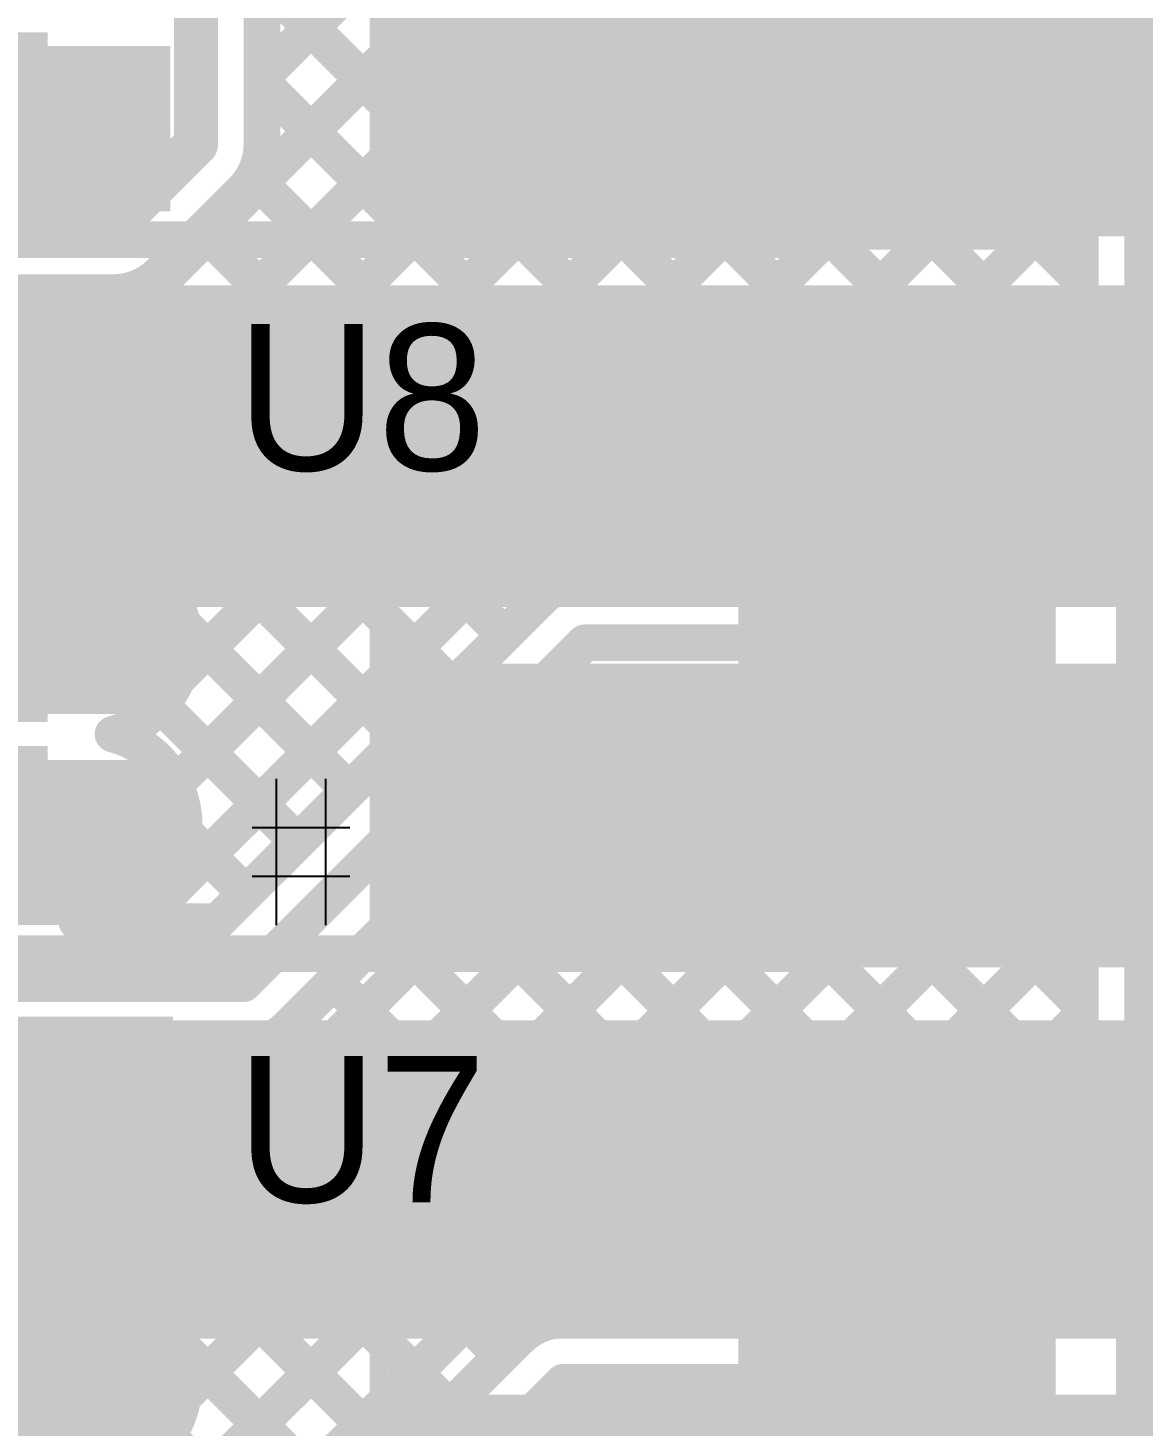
# Model space of a CAD drawing. Header units: millimetres. Extents: x 0.78 to 3.29, y 2.96 to 5.31.
# Drawn here: x 2.2561 to 2.5609, y 3.9311 to 4.3134 of the extents above; entities that cross this region are included whole.
import ezdxf

# ---------------------------------------------------------------- set-up
doc = ezdxf.new("R2010")
doc.units = ezdxf.units.MM
doc.header["$MEASUREMENT"] = 0
for name, color, linetype in [('BottomLayer', 5, 'Continuous'), ('BottomOverlay', 54, 'Continuous'), ('BottomPaste', 16, 'Continuous'), ('BottomSolder', 6, 'Continuous'), ('MultiLayer', 9, 'Continuous'), ('TopLayer', 1, 'Continuous'), ('TopOverlay', 2, 'Continuous'), ('TopPaste', 8, 'Continuous'), ('TopSolder', 216, 'Continuous'), ('ViaHoleLayer', 16, 'Continuous')]:
    doc.layers.add(name, color=color, linetype=linetype)

# ---------------------------------------------------------------- blocks, each defined once
blk = doc.blocks.new('R__1218_B_3')
at = {"layer": 'BottomLayer'}
for points in [[(-0.07913, -0.09488), (-0.03622, -0.09488), (-0.07913, 0.09488), (-0.03622, 0.09488)], [(0.03622, -0.09488), (0.07913, -0.09488), (0.03622, 0.09488), (0.07913, 0.09488)]]:
    blk.add_solid(points, dxfattribs=at)
at = {"layer": 'BottomOverlay', "const_width": 0.005}
for points in [[(0.087, 0.102), (-0.087, 0.102)], [(-0.087, -0.102), (-0.087, 0.102)], [(0.087, -0.102), (0.087, 0.102)], [(0.087, -0.102), (-0.087, -0.102)]]:
    blk.add_lwpolyline(points, dxfattribs=at)
at = {"layer": 'BottomOverlay', "const_width": 0.0025}
for points in [[(-0.08825, 0.102, 1), (-0.08575, 0.102, 1)], [(-0.08825, 0.102, 1), (-0.08575, 0.102, 1)], [(0.08575, 0.102, 1), (0.08825, 0.102, 1)], [(0.08575, 0.102, 1), (0.08825, 0.102, 1)], [(-0.08825, -0.102, 1), (-0.08575, -0.102, 1)], [(-0.08825, -0.102, 1), (-0.08575, -0.102, 1)], [(0.08575, -0.102, 1), (0.08825, -0.102, 1)], [(0.08575, -0.102, 1), (0.08825, -0.102, 1)]]:
    blk.add_lwpolyline(points, format="xyb", close=True, dxfattribs=at)
at = {"layer": 'BottomPaste'}
for points in [[(-0.07913, -0.09488), (-0.03622, -0.09488), (-0.07913, 0.09488), (-0.03622, 0.09488)], [(0.03622, -0.09488), (0.07913, -0.09488), (0.03622, 0.09488), (0.07913, 0.09488)]]:
    blk.add_solid(points, dxfattribs=at)
at = {"layer": 'BottomSolder'}
for points in [[(-0.08313, -0.09888), (-0.03222, -0.09888), (-0.08313, 0.09888), (-0.03222, 0.09888)], [(0.03222, -0.09888), (0.08313, -0.09888), (0.03222, 0.09888), (0.08313, 0.09888)]]:
    blk.add_solid(points, dxfattribs=at)
blk = doc.blocks.new('R__1218_B_4')
at = {"layer": 'BottomLayer'}
for points in [[(-0.07913, -0.09488), (-0.03622, -0.09488), (-0.07913, 0.09488), (-0.03622, 0.09488)], [(0.03622, -0.09488), (0.07913, -0.09488), (0.03622, 0.09488), (0.07913, 0.09488)]]:
    blk.add_solid(points, dxfattribs=at)
at = {"layer": 'BottomOverlay', "const_width": 0.005}
for points in [[(0.087, 0.102), (-0.087, 0.102)], [(-0.087, -0.102), (-0.087, 0.102)], [(0.087, -0.102), (0.087, 0.102)], [(0.087, -0.102), (-0.087, -0.102)]]:
    blk.add_lwpolyline(points, dxfattribs=at)
at = {"layer": 'BottomOverlay', "const_width": 0.0025}
for points in [[(-0.08825, 0.102, 1), (-0.08575, 0.102, 1)], [(-0.08825, 0.102, 1), (-0.08575, 0.102, 1)], [(0.08575, 0.102, 1), (0.08825, 0.102, 1)], [(0.08575, 0.102, 1), (0.08825, 0.102, 1)], [(-0.08825, -0.102, 1), (-0.08575, -0.102, 1)], [(-0.08825, -0.102, 1), (-0.08575, -0.102, 1)], [(0.08575, -0.102, 1), (0.08825, -0.102, 1)], [(0.08575, -0.102, 1), (0.08825, -0.102, 1)]]:
    blk.add_lwpolyline(points, format="xyb", close=True, dxfattribs=at)
at = {"layer": 'BottomPaste'}
for points in [[(-0.07913, -0.09488), (-0.03622, -0.09488), (-0.07913, 0.09488), (-0.03622, 0.09488)], [(0.03622, -0.09488), (0.07913, -0.09488), (0.03622, 0.09488), (0.07913, 0.09488)]]:
    blk.add_solid(points, dxfattribs=at)
at = {"layer": 'BottomSolder'}
for points in [[(-0.08313, -0.09888), (-0.03222, -0.09888), (-0.08313, 0.09888), (-0.03222, 0.09888)], [(0.03222, -0.09888), (0.08313, -0.09888), (0.03222, 0.09888), (0.08313, 0.09888)]]:
    blk.add_solid(points, dxfattribs=at)
blk = doc.blocks.new('R__1218_B_5')
at = {"layer": 'BottomLayer'}
for points in [[(-0.07913, -0.09488), (-0.03622, -0.09488), (-0.07913, 0.09488), (-0.03622, 0.09488)], [(0.03622, -0.09488), (0.07913, -0.09488), (0.03622, 0.09488), (0.07913, 0.09488)]]:
    blk.add_solid(points, dxfattribs=at)
at = {"layer": 'BottomOverlay', "const_width": 0.005}
for points in [[(0.087, 0.102), (-0.087, 0.102)], [(-0.087, -0.102), (-0.087, 0.102)], [(0.087, -0.102), (0.087, 0.102)], [(0.087, -0.102), (-0.087, -0.102)]]:
    blk.add_lwpolyline(points, dxfattribs=at)
at = {"layer": 'BottomOverlay', "const_width": 0.0025}
for points in [[(-0.08825, 0.102, 1), (-0.08575, 0.102, 1)], [(-0.08825, 0.102, 1), (-0.08575, 0.102, 1)], [(0.08575, 0.102, 1), (0.08825, 0.102, 1)], [(0.08575, 0.102, 1), (0.08825, 0.102, 1)], [(-0.08825, -0.102, 1), (-0.08575, -0.102, 1)], [(-0.08825, -0.102, 1), (-0.08575, -0.102, 1)], [(0.08575, -0.102, 1), (0.08825, -0.102, 1)], [(0.08575, -0.102, 1), (0.08825, -0.102, 1)]]:
    blk.add_lwpolyline(points, format="xyb", close=True, dxfattribs=at)
at = {"layer": 'BottomPaste'}
for points in [[(-0.07913, -0.09488), (-0.03622, -0.09488), (-0.07913, 0.09488), (-0.03622, 0.09488)], [(0.03622, -0.09488), (0.07913, -0.09488), (0.03622, 0.09488), (0.07913, 0.09488)]]:
    blk.add_solid(points, dxfattribs=at)
at = {"layer": 'BottomSolder'}
for points in [[(-0.08313, -0.09888), (-0.03222, -0.09888), (-0.08313, 0.09888), (-0.03222, 0.09888)], [(0.03222, -0.09888), (0.08313, -0.09888), (0.03222, 0.09888), (0.08313, 0.09888)]]:
    blk.add_solid(points, dxfattribs=at)
blk = doc.blocks.new('PS2801C_1_F3_A_47')
at = {"layer": 'TopLayer'}
for points in [[(-0.03937, -0.01772), (0.03937, -0.01772), (-0.03937, 0.01772), (0.03937, 0.01772)], [(0.23622, -0.01772), (0.31496, -0.01772), (0.23622, 0.01772), (0.31496, 0.01772)], [(-0.03937, -0.06772), (0.03937, -0.06772), (-0.03937, -0.03228), (0.03937, -0.03228)], [(0.23622, -0.06772), (0.31496, -0.06772), (0.23622, -0.03228), (0.31496, -0.03228)]]:
    blk.add_solid(points, dxfattribs=at)
at = {"layer": 'TopOverlay', "const_width": 0.01}
for points in [[(0.017, 0.035), (0.259, 0.035)], [(0.017, -0.085), (0.259, -0.085)]]:
    blk.add_lwpolyline(points, dxfattribs=at)
at = {"layer": 'TopOverlay'}
for points, const_width in [([(0.0145, 0.035, 1), (0.0195, 0.035, 1)], 0.005), ([(0.2565, 0.035, 1), (0.2615, 0.035, 1)], 0.005), ([(-0.05494, 0.00156, 1), (-0.06909, 0.00156, 1)], 0.01575), ([(-0.07302, 0.00156, 1), (-0.06515, 0.00156, 1)], 0.00787), ([(-0.05888, 0.00156, 1), (-0.05101, 0.00156, 1)], 0.00787), ([(0.0145, -0.085, 1), (0.0195, -0.085, 1)], 0.005), ([(0.2565, -0.085, 1), (0.2615, -0.085, 1)], 0.005)]:
    blk.add_lwpolyline(points, format="xyb", close=True, dxfattribs=dict(at, const_width=const_width))
at = {"layer": 'TopPaste'}
for points in [[(-0.03937, -0.01772), (0.03937, -0.01772), (-0.03937, 0.01772), (0.03937, 0.01772)], [(0.23622, -0.01772), (0.31496, -0.01772), (0.23622, 0.01772), (0.31496, 0.01772)], [(-0.03937, -0.06772), (0.03937, -0.06772), (-0.03937, -0.03228), (0.03937, -0.03228)], [(0.23622, -0.06772), (0.31496, -0.06772), (0.23622, -0.03228), (0.31496, -0.03228)]]:
    blk.add_solid(points, dxfattribs=at)
at = {"layer": 'TopSolder'}
for points in [[(-0.04337, -0.02172), (0.04337, -0.02172), (-0.04337, 0.02172), (0.04337, 0.02172)], [(0.23222, -0.02172), (0.31896, -0.02172), (0.23222, 0.02172), (0.31896, 0.02172)], [(-0.04337, -0.07172), (0.04337, -0.07172), (-0.04337, -0.02828), (0.04337, -0.02828)], [(0.23222, -0.07172), (0.31896, -0.07172), (0.23222, -0.02828), (0.31896, -0.02828)]]:
    blk.add_solid(points, dxfattribs=at)
blk = doc.blocks.new('PS2801C_1_F3_A_48')
at = {"layer": 'TopLayer'}
for points in [[(-0.03937, -0.01772), (0.03937, -0.01772), (-0.03937, 0.01772), (0.03937, 0.01772)], [(0.23622, -0.01772), (0.31496, -0.01772), (0.23622, 0.01772), (0.31496, 0.01772)], [(-0.03937, -0.06772), (0.03937, -0.06772), (-0.03937, -0.03228), (0.03937, -0.03228)], [(0.23622, -0.06772), (0.31496, -0.06772), (0.23622, -0.03228), (0.31496, -0.03228)]]:
    blk.add_solid(points, dxfattribs=at)
at = {"layer": 'TopOverlay', "const_width": 0.01}
for points in [[(0.017, 0.035), (0.259, 0.035)], [(0.017, -0.085), (0.259, -0.085)]]:
    blk.add_lwpolyline(points, dxfattribs=at)
at = {"layer": 'TopOverlay'}
for points, const_width in [([(0.0145, 0.035, 1), (0.0195, 0.035, 1)], 0.005), ([(0.2565, 0.035, 1), (0.2615, 0.035, 1)], 0.005), ([(-0.05494, -0.00025, 1), (-0.06909, -0.00025, 1)], 0.01575), ([(-0.07302, -0.00025, 1), (-0.06515, -0.00025, 1)], 0.00787), ([(-0.05888, -0.00025, 1), (-0.05101, -0.00025, 1)], 0.00787), ([(0.0145, -0.085, 1), (0.0195, -0.085, 1)], 0.005), ([(0.2565, -0.085, 1), (0.2615, -0.085, 1)], 0.005)]:
    blk.add_lwpolyline(points, format="xyb", close=True, dxfattribs=dict(at, const_width=const_width))
at = {"layer": 'TopPaste'}
for points in [[(-0.03937, -0.01772), (0.03937, -0.01772), (-0.03937, 0.01772), (0.03937, 0.01772)], [(0.23622, -0.01772), (0.31496, -0.01772), (0.23622, 0.01772), (0.31496, 0.01772)], [(-0.03937, -0.06772), (0.03937, -0.06772), (-0.03937, -0.03228), (0.03937, -0.03228)], [(0.23622, -0.06772), (0.31496, -0.06772), (0.23622, -0.03228), (0.31496, -0.03228)]]:
    blk.add_solid(points, dxfattribs=at)
at = {"layer": 'TopSolder'}
for points in [[(-0.04337, -0.02172), (0.04337, -0.02172), (-0.04337, 0.02172), (0.04337, 0.02172)], [(0.23222, -0.02172), (0.31896, -0.02172), (0.23222, 0.02172), (0.31896, 0.02172)], [(-0.04337, -0.07172), (0.04337, -0.07172), (-0.04337, -0.02828), (0.04337, -0.02828)], [(0.23222, -0.07172), (0.31896, -0.07172), (0.23222, -0.02828), (0.31896, -0.02828)]]:
    blk.add_solid(points, dxfattribs=at)
blk = doc.blocks.new('PS2801C_1_F3_A_49')
at = {"layer": 'TopLayer'}
for points in [[(-0.03937, -0.01772), (0.03937, -0.01772), (-0.03937, 0.01772), (0.03937, 0.01772)], [(0.23622, -0.01772), (0.31496, -0.01772), (0.23622, 0.01772), (0.31496, 0.01772)], [(-0.03937, -0.06772), (0.03937, -0.06772), (-0.03937, -0.03228), (0.03937, -0.03228)], [(0.23622, -0.06772), (0.31496, -0.06772), (0.23622, -0.03228), (0.31496, -0.03228)]]:
    blk.add_solid(points, dxfattribs=at)
at = {"layer": 'TopOverlay', "const_width": 0.01}
for points in [[(0.017, 0.035), (0.259, 0.035)], [(0.017, -0.085), (0.259, -0.085)]]:
    blk.add_lwpolyline(points, dxfattribs=at)
at = {"layer": 'TopOverlay'}
for points, const_width in [([(0.0145, 0.035, 1), (0.0195, 0.035, 1)], 0.005), ([(0.2565, 0.035, 1), (0.2615, 0.035, 1)], 0.005), ([(-0.05494, 0.00094, 1), (-0.06909, 0.00094, 1)], 0.01575), ([(-0.07302, 0.00094, 1), (-0.06515, 0.00094, 1)], 0.00787), ([(-0.05888, 0.00094, 1), (-0.05101, 0.00094, 1)], 0.00787), ([(0.0145, -0.085, 1), (0.0195, -0.085, 1)], 0.005), ([(0.2565, -0.085, 1), (0.2615, -0.085, 1)], 0.005)]:
    blk.add_lwpolyline(points, format="xyb", close=True, dxfattribs=dict(at, const_width=const_width))
at = {"layer": 'TopPaste'}
for points in [[(-0.03937, -0.01772), (0.03937, -0.01772), (-0.03937, 0.01772), (0.03937, 0.01772)], [(0.23622, -0.01772), (0.31496, -0.01772), (0.23622, 0.01772), (0.31496, 0.01772)], [(-0.03937, -0.06772), (0.03937, -0.06772), (-0.03937, -0.03228), (0.03937, -0.03228)], [(0.23622, -0.06772), (0.31496, -0.06772), (0.23622, -0.03228), (0.31496, -0.03228)]]:
    blk.add_solid(points, dxfattribs=at)
at = {"layer": 'TopSolder'}
for points in [[(-0.04337, -0.02172), (0.04337, -0.02172), (-0.04337, 0.02172), (0.04337, 0.02172)], [(0.23222, -0.02172), (0.31896, -0.02172), (0.23222, 0.02172), (0.31896, 0.02172)], [(-0.04337, -0.07172), (0.04337, -0.07172), (-0.04337, -0.02828), (0.04337, -0.02828)], [(0.23222, -0.07172), (0.31896, -0.07172), (0.23222, -0.02828), (0.31896, -0.02828)]]:
    blk.add_solid(points, dxfattribs=at)
blk = doc.blocks.new('MM3Z3V3B_B_56')
at = {"layer": 'BottomLayer'}
for points in [[(-0.06201, -0.01772), (-0.02657, -0.01772), (-0.06201, 0.01772), (-0.02657, 0.01772)], [(0.02657, -0.01772), (0.06201, -0.01772), (0.02657, 0.01772), (0.06201, 0.01772)]]:
    blk.add_solid(points, dxfattribs=at)
at = {"layer": 'BottomOverlay', "const_width": 0.01}
for points in [[(-0.07129, -0.031), (-0.07129, 0.03)], [(-0.07129, 0.03), (0.06471, 0.03)], [(-0.07129, -0.031), (0.06471, -0.031)]]:
    blk.add_lwpolyline(points, dxfattribs=at)
at = {"layer": 'BottomOverlay', "const_width": 0.005}
for points in [[(-0.07379, 0.03, 1), (-0.06879, 0.03, 1)], [(-0.07379, 0.03, 1), (-0.06879, 0.03, 1)], [(0.06221, 0.03, 1), (0.06721, 0.03, 1)], [(-0.07379, -0.031, 1), (-0.06879, -0.031, 1)], [(-0.07379, -0.031, 1), (-0.06879, -0.031, 1)], [(0.06221, -0.031, 1), (0.06721, -0.031, 1)]]:
    blk.add_lwpolyline(points, format="xyb", close=True, dxfattribs=at)
at = {"layer": 'BottomOverlay'}
for points in [[(0.05471, 0.022), (0.08471, 0.022), (0.05471, 0.035), (0.08471, 0.035)], [(0.06671, -0.027), (0.08471, -0.027), (0.06671, 0.032), (0.08471, 0.032)], [(0.05471, -0.036), (0.08471, -0.036), (0.05471, -0.022), (0.08471, -0.022)]]:
    blk.add_solid(points, dxfattribs=at)
at = {"layer": 'BottomPaste'}
for points in [[(-0.06201, -0.01772), (-0.02657, -0.01772), (-0.06201, 0.01772), (-0.02657, 0.01772)], [(0.02657, -0.01772), (0.06201, -0.01772), (0.02657, 0.01772), (0.06201, 0.01772)]]:
    blk.add_solid(points, dxfattribs=at)
at = {"layer": 'BottomSolder'}
for points in [[(-0.06601, -0.02172), (-0.02257, -0.02172), (-0.06601, 0.02172), (-0.02257, 0.02172)], [(0.02257, -0.02172), (0.06601, -0.02172), (0.02257, 0.02172), (0.06601, 0.02172)]]:
    blk.add_solid(points, dxfattribs=at)
blk = doc.blocks.new('MM3Z3V3B_B_57')
at = {"layer": 'BottomLayer'}
for points in [[(-0.06201, -0.01772), (-0.02657, -0.01772), (-0.06201, 0.01772), (-0.02657, 0.01772)], [(0.02657, -0.01772), (0.06201, -0.01772), (0.02657, 0.01772), (0.06201, 0.01772)]]:
    blk.add_solid(points, dxfattribs=at)
at = {"layer": 'BottomOverlay', "const_width": 0.01}
for points in [[(-0.07129, -0.031), (-0.07129, 0.03)], [(-0.07129, 0.03), (0.06471, 0.03)], [(-0.07129, -0.031), (0.06471, -0.031)]]:
    blk.add_lwpolyline(points, dxfattribs=at)
at = {"layer": 'BottomOverlay', "const_width": 0.005}
for points in [[(-0.07379, 0.03, 1), (-0.06879, 0.03, 1)], [(-0.07379, 0.03, 1), (-0.06879, 0.03, 1)], [(0.06221, 0.03, 1), (0.06721, 0.03, 1)], [(-0.07379, -0.031, 1), (-0.06879, -0.031, 1)], [(-0.07379, -0.031, 1), (-0.06879, -0.031, 1)], [(0.06221, -0.031, 1), (0.06721, -0.031, 1)]]:
    blk.add_lwpolyline(points, format="xyb", close=True, dxfattribs=at)
at = {"layer": 'BottomOverlay'}
for points in [[(0.05471, 0.022), (0.08471, 0.022), (0.05471, 0.035), (0.08471, 0.035)], [(0.06671, -0.027), (0.08471, -0.027), (0.06671, 0.032), (0.08471, 0.032)], [(0.05471, -0.036), (0.08471, -0.036), (0.05471, -0.022), (0.08471, -0.022)]]:
    blk.add_solid(points, dxfattribs=at)
at = {"layer": 'BottomPaste'}
for points in [[(-0.06201, -0.01772), (-0.02657, -0.01772), (-0.06201, 0.01772), (-0.02657, 0.01772)], [(0.02657, -0.01772), (0.06201, -0.01772), (0.02657, 0.01772), (0.06201, 0.01772)]]:
    blk.add_solid(points, dxfattribs=at)
at = {"layer": 'BottomSolder'}
for points in [[(-0.06601, -0.02172), (-0.02257, -0.02172), (-0.06601, 0.02172), (-0.02257, 0.02172)], [(0.02257, -0.02172), (0.06601, -0.02172), (0.02257, 0.02172), (0.06601, 0.02172)]]:
    blk.add_solid(points, dxfattribs=at)

msp = doc.modelspace()

# ---------------------------------------------------------------- linework, layer by layer
at = {"layer": 'BottomLayer', "const_width": 0.025}
for points in [[(2.454, 4.2937), (2.6383, 4.2937)], [(2.454, 4.09382), (2.76918, 4.09382)]]:
    msp.add_lwpolyline(points, dxfattribs=at)
at = {"layer": 'BottomLayer'}
for points, const_width in [([(2.44775, 4.2937, 1), (2.46025, 4.2937, 1)], 0.0125), ([(2.26611, 4.29044, 1), (2.27989, 4.29044, 1)], 0.01378), ([(2.26611, 4.14525, 1), (2.27989, 4.14525, 1)], 0.01378), ([(2.26611, 4.09525, 1), (2.27989, 4.09525, 1)], 0.01378), ([(2.44775, 4.09382, 1), (2.46025, 4.09382, 1)], 0.0125), ([(2.26611, 3.94306, 1), (2.27989, 3.94306, 1)], 0.01378)]:
    msp.add_lwpolyline(points, format="xyb", close=True, dxfattribs=dict(at, const_width=const_width))
for points in [[(2.352, 4.25638), (2.556, 4.25638), (2.352, 4.329), (2.556, 4.329)], [(2.14, 4.26325), (2.295, 4.26325), (2.14, 4.30838), (2.295, 4.30838)], [(2.23502, 4.155), (2.556, 4.155), (2.23502, 4.243), (2.556, 4.243)], [(2.235, 4.12575), (2.295, 4.12575), (2.235, 4.239), (2.295, 4.239)], [(2.352, 4.0565), (2.556, 4.0565), (2.352, 4.1395), (2.556, 4.1395)], [(2.14, 4.06806), (2.295, 4.06806), (2.14, 4.11319), (2.295, 4.11319)], [(2.23502, 3.955), (2.556, 3.955), (2.23502, 4.042), (2.556, 4.042)], [(2.235, 3.92356), (2.295, 3.92356), (2.235, 4.038), (2.295, 4.038)], [(2.352, 3.85663), (2.556, 3.85663), (2.352, 3.93962), (2.556, 3.93962)]]:
    msp.add_solid(points, dxfattribs=at)
at = {"layer": 'BottomOverlay'}
for p, q in [((2.32401, 4.06801), (2.32401, 4.108)), ((2.33734, 4.108), (2.33734, 4.06801)), ((2.344, 4.09467), (2.31734, 4.09467)), ((2.32401, 4.08134), (2.31734, 4.08134)), ((2.344, 4.08134), (2.32401, 4.08134))]:
    msp.add_line(p, q, dxfattribs=at)
at = {"layer": 'MultiLayer', "const_width": 0.01378}
for points in [[(2.26611, 4.29044, 1), (2.27989, 4.29044, 1)], [(2.26611, 4.14525, 1), (2.27989, 4.14525, 1)], [(2.26611, 4.09525, 1), (2.27989, 4.09525, 1)], [(2.26611, 3.94306, 1), (2.27989, 3.94306, 1)]]:
    msp.add_lwpolyline(points, format="xyb", close=True, dxfattribs=at)
at = {"layer": 'TopLayer'}
for points, const_width in [([(2.56826, 4.2684), (2.56826, 4.46859)], 0.025), ([(2.302, 4.28156), (2.302, 4.44529)], 0.012), ([(2.32, 4.28156), (2.32, 4.38396)], 0.01), ([(2.32, 4.38337), (2.43923, 4.26414)], 0.01), ([(2.32, 4.35509), (2.50012, 4.17496)], 0.01), ([(2.32, 4.2999), (2.36203, 4.34193)], 0.01), ([(2.32, 4.2999), (2.36203, 4.34193)], 0.01), ([(2.26871, 4.22033), (2.37619, 4.3278)], 0.01), ([(2.32, 4.3268), (2.47184, 4.17496)], 0.01), ([(2.28285, 4.20618), (2.40011, 4.32344)], 0.01), ([(2.29451, 4.18955), (2.42839, 4.32344)], 0.01), ([(2.40822, 4.32344), (2.43923, 4.29243)], 0.01), ([(2.43923, 4.25772), (2.43923, 4.32315)], 0.01), ([(2.295, 4.16176), (2.43923, 4.30599)], 0.01), ([(2.32, 4.29852), (2.44355, 4.17496)], 0.01), ([(2.49361, 4.29044), (2.54622, 4.29044)], 0.025), ([(2.54622, 4.29044), (2.56826, 4.2684)], 0.025), ([(2.21802, 4.29044), (2.268, 4.29044)], 0.02), ([(2.44423, 4.29044), (2.49361, 4.29044)], 0.01), ([(2.49361, 4.26272), (2.49361, 4.29044)], 0.01), ([(2.27944, 4.259), (2.302, 4.28156)], 0.012), ([(2.29675, 4.13523), (2.43923, 4.27771)], 0.01), ([(2.56826, 4.07321), (2.56826, 4.2684)], 0.025), ([(2.31762, 4.27262), (2.42799, 4.16225)], 0.01), ([(2.29219, 4.2463), (2.3147, 4.26881)], 0.01), ([(2.43923, 4.26414), (2.44565, 4.25772)], 0.01), ([(2.16, 4.259), (2.27944, 4.259)], 0.012), ([(2.28709, 4.069), (2.47581, 4.25772)], 0.01), ([(2.29623, 4.10642), (2.44753, 4.25772)], 0.01), ([(2.30392, 4.25803), (2.40122, 4.16073)], 0.01), ([(2.40862, 4.16225), (2.5041, 4.25772)], 0.01), ([(2.43923, 4.25772), (2.54376, 4.25772)], 0.01), ([(2.44565, 4.25772), (2.52841, 4.17496)], 0.01), ([(2.44962, 4.17496), (2.53238, 4.25772)], 0.01), ([(2.47394, 4.25772), (2.54376, 4.1879)], 0.01), ([(2.50222, 4.25772), (2.54376, 4.21618)], 0.01), ([(2.53051, 4.25772), (2.54376, 4.24447)], 0.01), ([(2.54376, 4.17496), (2.54376, 4.25772)], 0.01), ([(2.28955, 4.24411), (2.38631, 4.14735)], 0.01), ([(2.23538, 4.241), (2.27944, 4.241)], 0.01), ([(2.25295, 4.23285), (2.2611, 4.241)], 0.01), ([(2.25295, 4.23285), (2.2611, 4.241)], 0.01), ([(2.26438, 4.241), (2.37217, 4.13321)], 0.01), ([(2.47791, 4.17496), (2.54376, 4.24081)], 0.01), ([(2.26152, 4.22752), (2.28852, 4.20052)], 0.01), ([(2.24593, 4.212), (2.273, 4.18493)], 0.02), ([(2.50619, 4.17496), (2.54376, 4.21253)], 0.01), ([(2.273, 4.14525), (2.273, 4.18493)], 0.02), ([(2.295, 4.15869), (2.295, 4.18493)], 0.01), ([(2.295, 4.1821), (2.35803, 4.11907)], 0.01), ([(2.53448, 4.17496), (2.54376, 4.18425)], 0.01), ([(2.44223, 4.17496), (2.54376, 4.17496)], 0.01), ([(2.44223, 4.16225), (2.44223, 4.17496)], 0.01), ([(2.43691, 4.16225), (2.44223, 4.16757)], 0.01), ([(2.40825, 4.16225), (2.44223, 4.16225)], 0.01), ([(2.30796, 4.069), (2.39621, 4.15725)], 0.01), ([(2.29822, 4.1506), (2.34389, 4.10493)], 0.01), ([(2.21802, 4.14525), (2.273, 4.14525)], 0.02), ([(2.315, 4.052), (2.40825, 4.14525)], 0.01), ([(2.40825, 4.14525), (2.49361, 4.14525)], 0.01), ([(2.29233, 4.1282), (2.32974, 4.09079)], 0.01), ([(2.29334, 3.99039), (2.43119, 4.12825)], 0.01), ([(2.32704, 4.04), (2.41529, 4.12825)], 0.01), ([(2.41529, 4.12825), (2.44223, 4.12825)], 0.01), ([(2.4337, 4.12825), (2.43923, 4.12272)], 0.01), ([(2.43923, 4.06253), (2.43923, 4.12796)], 0.01), ([(2.41035, 4.12331), (2.43923, 4.09444)], 0.01), ([(2.39621, 4.10917), (2.43923, 4.06615)], 0.01), ([(2.295, 3.96377), (2.43923, 4.108)], 0.01), ([(2.49361, 4.09525), (2.54622, 4.09525)], 0.025), ([(2.54622, 4.09525), (2.56826, 4.07321)], 0.025), ([(2.21802, 4.09525), (2.268, 4.09525)], 0.02), ([(2.29872, 4.09352), (2.3156, 4.07664)], 0.01), ([(2.38207, 4.09503), (2.50432, 3.97278)], 0.01), ([(2.44423, 4.09525), (2.49361, 4.09525)], 0.01), ([(2.49361, 4.06753), (2.49361, 4.09525)], 0.01), ([(2.29845, 3.93893), (2.43923, 4.07972)], 0.01), ([(2.36793, 4.08089), (2.47604, 3.97278)], 0.01), ([(2.56826, 3.87102), (2.56826, 4.07321)], 0.025), ([(2.28896, 4.075), (2.29496, 4.069)], 0.01), ([(2.26939, 4.069), (2.30796, 4.069)], 0.01), ([(2.35379, 4.06674), (2.44775, 3.97278)], 0.01), ([(2.43923, 4.06615), (2.44285, 4.06253)], 0.01), ([(2.29347, 3.87738), (2.47861, 4.06253)], 0.01), ([(2.29473, 3.90693), (2.45033, 4.06253)], 0.01), ([(2.40443, 3.96006), (2.5069, 4.06253)], 0.01), ([(2.43923, 4.06253), (2.54376, 4.06253)], 0.01), ([(2.44285, 4.06253), (2.53261, 3.97278)], 0.01), ([(2.44543, 3.97278), (2.53518, 4.06253)], 0.01), ([(2.47114, 4.06253), (2.54376, 3.98991)], 0.01), ([(2.49942, 4.06253), (2.54376, 4.01819)], 0.01), ([(2.5277, 4.06253), (2.54376, 4.04648)], 0.01), ([(2.54376, 3.97278), (2.54376, 4.06253)], 0.01), ([(2.091, 4.052), (2.315, 4.052)], 0.01), ([(2.33964, 4.0526), (2.43218, 3.96006)], 0.01), ([(2.47371, 3.97278), (2.54376, 4.04282)], 0.01), ([(2.3254, 4.03856), (2.4039, 3.96006)], 0.01), ([(2.23798, 4.035), (2.315, 4.035)], 0.01), ([(2.2489, 4.03081), (2.25309, 4.035)], 0.01), ([(2.26624, 4.01987), (2.28138, 4.035)], 0.01), ([(2.27239, 4.035), (2.37133, 3.93607)], 0.01), ([(2.28039, 4.00573), (2.30966, 4.035)], 0.01), ([(2.30068, 4.035), (2.38547, 3.95021)], 0.01), ([(2.2616, 4.02452), (2.28852, 3.9976)], 0.01), ([(2.246, 4.009), (2.273, 3.982)], 0.02), ([(2.502, 3.97278), (2.54376, 4.01454)], 0.01), ([(2.273, 3.94306), (2.273, 3.982)], 0.02), ([(2.53028, 3.97278), (2.54376, 3.98626)], 0.01), ([(2.29489, 3.98422), (2.35718, 3.92193)], 0.01), ([(2.295, 3.9565), (2.295, 3.982)], 0.01), ([(2.44223, 3.97278), (2.54376, 3.97278)], 0.01), ([(2.44223, 3.96006), (2.44223, 3.97278)], 0.01), ([(2.44223, 3.96958), (2.44543, 3.97278)], 0.01), ([(2.43271, 3.96006), (2.44223, 3.96958)], 0.01), ([(2.40236, 3.96006), (2.44223, 3.96006)], 0.01), ([(2.29587, 3.95495), (2.34304, 3.90778)], 0.01), ([(2.30426, 3.869), (2.39032, 3.95506)], 0.01), ([(2.21802, 3.94306), (2.273, 3.94306)], 0.02), ([(2.3113, 3.852), (2.40236, 3.94306)], 0.01), ([(2.40236, 3.94306), (2.49361, 3.94306)], 0.01), ([(2.29418, 3.92836), (2.3289, 3.89364)], 0.01)]:
    msp.add_lwpolyline(points, dxfattribs=dict(at, const_width=const_width))
for points, const_width in [([(2.43673, 4.30599, 1), (2.44173, 4.30599, 1)], 0.005), ([(2.3175, 4.2999, 1), (2.3225, 4.2999, 1)], 0.005), ([(2.3175, 4.2999, 1), (2.3225, 4.2999, 1)], 0.005), ([(2.26611, 4.29044, 1), (2.27989, 4.29044, 1)], 0.01378), ([(2.3175, 4.29852, 1), (2.3225, 4.29852, 1)], 0.005), ([(2.48736, 4.29044, 1), (2.49986, 4.29044, 1)], 0.0125), ([(2.53997, 4.29044, 1), (2.55247, 4.29044, 1)], 0.0125), ([(2.53997, 4.29044, 1), (2.55247, 4.29044, 1)], 0.0125), ([(2.263, 4.29044, 1), (2.273, 4.29044, 1)], 0.01), ([(2.43673, 4.29243, 1), (2.44173, 4.29243, 1)], 0.005), ([(2.44173, 4.29044, 1), (2.44673, 4.29044, 1)], 0.005), ([(2.49111, 4.29044, 1), (2.49611, 4.29044, 1)], 0.005), ([(2.49111, 4.29044, 1), (2.49611, 4.29044, 1)], 0.005), ([(2.299, 4.28156, 1), (2.305, 4.28156, 1)], 0.006), ([(2.299, 4.28156, 1), (2.305, 4.28156, 1)], 0.006), ([(2.3175, 4.28156, 1), (2.3225, 4.28156, 1)], 0.005), ([(2.3175, 4.28156, 1), (2.3225, 4.28156, 1)], 0.005), ([(2.3175, 4.28156, 1), (2.3225, 4.28156, 1)], 0.005), ([(2.43673, 4.27771, 1), (2.44173, 4.27771, 1)], 0.005), ([(2.56201, 4.2684, 1), (2.57451, 4.2684, 1)], 0.0125), ([(2.56201, 4.2684, 1), (2.57451, 4.2684, 1)], 0.0125), ([(2.56201, 4.2684, 1), (2.57451, 4.2684, 1)], 0.0125), ([(2.31512, 4.27262, 1), (2.32012, 4.27262, 1)], 0.005), ([(2.3122, 4.26881, 1), (2.3172, 4.26881, 1)], 0.005), ([(2.3122, 4.26881, 1), (2.3172, 4.26881, 1)], 0.005), ([(2.31223, 4.26884, 1), (2.31723, 4.26884, 1)], 0.005), ([(2.43673, 4.26414, 1), (2.44173, 4.26414, 1)], 0.005), ([(2.43673, 4.26414, 1), (2.44173, 4.26414, 1)], 0.005), ([(2.49111, 4.26272, 1), (2.49611, 4.26272, 1)], 0.005), ([(2.27644, 4.259, 1), (2.28244, 4.259, 1)], 0.006), ([(2.27644, 4.259, 1), (2.28244, 4.259, 1)], 0.006), ([(2.30142, 4.25803, 1), (2.30642, 4.25803, 1)], 0.005), ([(2.43673, 4.25772, 1), (2.44173, 4.25772, 1)], 0.005), ([(2.43673, 4.25772, 1), (2.44173, 4.25772, 1)], 0.005), ([(2.44315, 4.25772, 1), (2.44815, 4.25772, 1)], 0.005), ([(2.44315, 4.25772, 1), (2.44815, 4.25772, 1)], 0.005), ([(2.44503, 4.25772, 1), (2.45003, 4.25772, 1)], 0.005), ([(2.47144, 4.25772, 1), (2.47644, 4.25772, 1)], 0.005), ([(2.47331, 4.25772, 1), (2.47831, 4.25772, 1)], 0.005), ([(2.49972, 4.25772, 1), (2.50472, 4.25772, 1)], 0.005), ([(2.5016, 4.25772, 1), (2.5066, 4.25772, 1)], 0.005), ([(2.52801, 4.25772, 1), (2.53301, 4.25772, 1)], 0.005), ([(2.52988, 4.25772, 1), (2.53488, 4.25772, 1)], 0.005), ([(2.54126, 4.25772, 1), (2.54626, 4.25772, 1)], 0.005), ([(2.54126, 4.25772, 1), (2.54626, 4.25772, 1)], 0.005), ([(2.28966, 4.24627, 1), (2.29466, 4.24627, 1)], 0.005), ([(2.28969, 4.2463, 1), (2.29469, 4.2463, 1)], 0.005), ([(2.28969, 4.2463, 1), (2.29469, 4.2463, 1)], 0.005), ([(2.28705, 4.24411, 1), (2.29205, 4.24411, 1)], 0.005), ([(2.54126, 4.24447, 1), (2.54626, 4.24447, 1)], 0.005), ([(2.2586, 4.241, 1), (2.2636, 4.241, 1)], 0.005), ([(2.2586, 4.241, 1), (2.2636, 4.241, 1)], 0.005), ([(2.26188, 4.241, 1), (2.26688, 4.241, 1)], 0.005), ([(2.27694, 4.241, 1), (2.28194, 4.241, 1)], 0.005), ([(2.27694, 4.241, 1), (2.28194, 4.241, 1)], 0.005), ([(2.27694, 4.241, 1), (2.28194, 4.241, 1)], 0.005), ([(2.54126, 4.24081, 1), (2.54626, 4.24081, 1)], 0.005), ([(2.25045, 4.23285, 1), (2.25545, 4.23285, 1)], 0.005), ([(2.25045, 4.23285, 1), (2.25545, 4.23285, 1)], 0.005), ([(2.25898, 4.22756, 1), (2.26398, 4.22756, 1)], 0.005), ([(2.25902, 4.22752, 1), (2.26402, 4.22752, 1)], 0.005), ([(2.25902, 4.22752, 1), (2.26402, 4.22752, 1)], 0.005), ([(2.26621, 4.22033, 1), (2.27121, 4.22033, 1)], 0.005), ([(2.54126, 4.21618, 1), (2.54626, 4.21618, 1)], 0.005), ([(2.54126, 4.21253, 1), (2.54626, 4.21253, 1)], 0.005), ([(2.28035, 4.20618, 1), (2.28535, 4.20618, 1)], 0.005), ([(2.28602, 4.20052, 1), (2.29102, 4.20052, 1)], 0.005), ([(2.28602, 4.20052, 1), (2.29102, 4.20052, 1)], 0.005), ([(2.28606, 4.20048, 1), (2.29106, 4.20048, 1)], 0.005), ([(2.268, 4.18493, 1), (2.278, 4.18493, 1)], 0.01), ([(2.268, 4.18493, 1), (2.278, 4.18493, 1)], 0.01), ([(2.29201, 4.18955, 1), (2.29701, 4.18955, 1)], 0.005), ([(2.2925, 4.18493, 1), (2.2975, 4.18493, 1)], 0.005), ([(2.2925, 4.18493, 1), (2.2975, 4.18493, 1)], 0.005), ([(2.2925, 4.18493, 1), (2.2975, 4.18493, 1)], 0.005), ([(2.54126, 4.1879, 1), (2.54626, 4.1879, 1)], 0.005), ([(2.2925, 4.1821, 1), (2.2975, 4.1821, 1)], 0.005), ([(2.54126, 4.18425, 1), (2.54626, 4.18425, 1)], 0.005), ([(2.43973, 4.17496, 1), (2.44473, 4.17496, 1)], 0.005), ([(2.43973, 4.17496, 1), (2.44473, 4.17496, 1)], 0.005), ([(2.44105, 4.17496, 1), (2.44605, 4.17496, 1)], 0.005), ([(2.44712, 4.17496, 1), (2.45212, 4.17496, 1)], 0.005), ([(2.46934, 4.17496, 1), (2.47434, 4.17496, 1)], 0.005), ([(2.47541, 4.17496, 1), (2.48041, 4.17496, 1)], 0.005), ([(2.49762, 4.17496, 1), (2.50262, 4.17496, 1)], 0.005), ([(2.50369, 4.17496, 1), (2.50869, 4.17496, 1)], 0.005), ([(2.52591, 4.17496, 1), (2.53091, 4.17496, 1)], 0.005), ([(2.53198, 4.17496, 1), (2.53698, 4.17496, 1)], 0.005), ([(2.54126, 4.17496, 1), (2.54626, 4.17496, 1)], 0.005), ([(2.54126, 4.17496, 1), (2.54626, 4.17496, 1)], 0.005), ([(2.43973, 4.16757, 1), (2.44473, 4.16757, 1)], 0.005), ([(2.40575, 4.16225, 1), (2.41075, 4.16225, 1)], 0.005), ([(2.40575, 4.16225, 1), (2.41075, 4.16225, 1)], 0.005), ([(2.40575, 4.16225, 1), (2.41075, 4.16225, 1)], 0.005), ([(2.40612, 4.16225, 1), (2.41112, 4.16225, 1)], 0.005), ([(2.42549, 4.16225, 1), (2.43049, 4.16225, 1)], 0.005), ([(2.43441, 4.16225, 1), (2.43941, 4.16225, 1)], 0.005), ([(2.43973, 4.16225, 1), (2.44473, 4.16225, 1)], 0.005), ([(2.43973, 4.16225, 1), (2.44473, 4.16225, 1)], 0.005), ([(2.2925, 4.16176, 1), (2.2975, 4.16176, 1)], 0.005), ([(2.2925, 4.15869, 1), (2.2975, 4.15869, 1)], 0.005), ([(2.2925, 4.15869, 1), (2.2975, 4.15869, 1)], 0.005), ([(2.39872, 4.16073, 1), (2.40372, 4.16073, 1)], 0.005), ([(2.39371, 4.15725, 1), (2.39871, 4.15725, 1)], 0.005), ([(2.39371, 4.15725, 1), (2.39871, 4.15725, 1)], 0.005), ([(2.39373, 4.15727, 1), (2.39873, 4.15727, 1)], 0.005), ([(2.26611, 4.14525, 1), (2.27989, 4.14525, 1)], 0.01378), ([(2.29572, 4.1506, 1), (2.30072, 4.1506, 1)], 0.005), ([(2.268, 4.14525, 1), (2.278, 4.14525, 1)], 0.01), ([(2.268, 4.14525, 1), (2.278, 4.14525, 1)], 0.01), ([(2.38381, 4.14735, 1), (2.38881, 4.14735, 1)], 0.005), ([(2.29628, 4.14525, 1), (2.30128, 4.14525, 1)], 0.005), ([(2.29628, 4.14525, 1), (2.30128, 4.14525, 1)], 0.005), ([(2.40575, 4.14525, 1), (2.41075, 4.14525, 1)], 0.005), ([(2.40575, 4.14525, 1), (2.41075, 4.14525, 1)], 0.005), ([(2.49111, 4.14525, 1), (2.49611, 4.14525, 1)], 0.005), ([(2.29425, 4.13523, 1), (2.29925, 4.13523, 1)], 0.005), ([(2.36967, 4.13321, 1), (2.37467, 4.13321, 1)], 0.005), ([(2.28983, 4.1282, 1), (2.29483, 4.1282, 1)], 0.005), ([(2.41279, 4.12825, 1), (2.41779, 4.12825, 1)], 0.005), ([(2.41279, 4.12825, 1), (2.41779, 4.12825, 1)], 0.005), ([(2.42869, 4.12825, 1), (2.43369, 4.12825, 1)], 0.005), ([(2.4312, 4.12825, 1), (2.4362, 4.12825, 1)], 0.005), ([(2.43673, 4.12796, 1), (2.44173, 4.12796, 1)], 0.005), ([(2.43973, 4.12825, 1), (2.44473, 4.12825, 1)], 0.005), ([(2.27679, 4.12025, 1), (2.28179, 4.12025, 1)], 0.005), ([(2.27679, 4.12025, 1), (2.28179, 4.12025, 1)], 0.005), ([(2.40785, 4.12331, 1), (2.41285, 4.12331, 1)], 0.005), ([(2.43673, 4.12272, 1), (2.44173, 4.12272, 1)], 0.005), ([(2.35553, 4.11907, 1), (2.36053, 4.11907, 1)], 0.005), ([(2.39371, 4.10917, 1), (2.39871, 4.10917, 1)], 0.005), ([(2.29373, 4.10642, 1), (2.29873, 4.10642, 1)], 0.005), ([(2.34139, 4.10493, 1), (2.34639, 4.10493, 1)], 0.005), ([(2.43673, 4.108, 1), (2.44173, 4.108, 1)], 0.005), ([(2.26611, 4.09525, 1), (2.27989, 4.09525, 1)], 0.01378), ([(2.48736, 4.09525, 1), (2.49986, 4.09525, 1)], 0.0125), ([(2.53997, 4.09525, 1), (2.55247, 4.09525, 1)], 0.0125), ([(2.53997, 4.09525, 1), (2.55247, 4.09525, 1)], 0.0125), ([(2.263, 4.09525, 1), (2.273, 4.09525, 1)], 0.01), ([(2.29622, 4.09352, 1), (2.30122, 4.09352, 1)], 0.005), ([(2.29628, 4.09525, 1), (2.30128, 4.09525, 1)], 0.005), ([(2.29628, 4.09525, 1), (2.30128, 4.09525, 1)], 0.005), ([(2.37957, 4.09503, 1), (2.38457, 4.09503, 1)], 0.005), ([(2.43673, 4.09444, 1), (2.44173, 4.09444, 1)], 0.005), ([(2.44173, 4.09525, 1), (2.44673, 4.09525, 1)], 0.005), ([(2.49111, 4.09525, 1), (2.49611, 4.09525, 1)], 0.005), ([(2.49111, 4.09525, 1), (2.49611, 4.09525, 1)], 0.005), ([(2.32724, 4.09079, 1), (2.33224, 4.09079, 1)], 0.005), ([(2.36543, 4.08089, 1), (2.37043, 4.08089, 1)], 0.005), ([(2.43673, 4.07972, 1), (2.44173, 4.07972, 1)], 0.005), ([(2.56201, 4.07321, 1), (2.57451, 4.07321, 1)], 0.0125), ([(2.56201, 4.07321, 1), (2.57451, 4.07321, 1)], 0.0125), ([(2.56201, 4.07321, 1), (2.57451, 4.07321, 1)], 0.0125), ([(2.28646, 4.075, 1), (2.29146, 4.075, 1)], 0.005), ([(2.3131, 4.07664, 1), (2.3181, 4.07664, 1)], 0.005), ([(2.26689, 4.06972, 1), (2.27189, 4.06972, 1)], 0.005), ([(2.26689, 4.069, 1), (2.27189, 4.069, 1)], 0.005), ([(2.28459, 4.069, 1), (2.28959, 4.069, 1)], 0.005), ([(2.29246, 4.069, 1), (2.29746, 4.069, 1)], 0.005), ([(2.30546, 4.069, 1), (2.31046, 4.069, 1)], 0.005), ([(2.30546, 4.069, 1), (2.31046, 4.069, 1)], 0.005), ([(2.35129, 4.06674, 1), (2.35629, 4.06674, 1)], 0.005), ([(2.49111, 4.06753, 1), (2.49611, 4.06753, 1)], 0.005), ([(2.43673, 4.06615, 1), (2.44173, 4.06615, 1)], 0.005), ([(2.43673, 4.06615, 1), (2.44173, 4.06615, 1)], 0.005), ([(2.43673, 4.06253, 1), (2.44173, 4.06253, 1)], 0.005), ([(2.43673, 4.06253, 1), (2.44173, 4.06253, 1)], 0.005), ([(2.44035, 4.06253, 1), (2.44535, 4.06253, 1)], 0.005), ([(2.44035, 4.06253, 1), (2.44535, 4.06253, 1)], 0.005), ([(2.44783, 4.06253, 1), (2.45283, 4.06253, 1)], 0.005), ([(2.46864, 4.06253, 1), (2.47364, 4.06253, 1)], 0.005), ([(2.47611, 4.06253, 1), (2.48111, 4.06253, 1)], 0.005), ([(2.49692, 4.06253, 1), (2.50192, 4.06253, 1)], 0.005), ([(2.5044, 4.06253, 1), (2.5094, 4.06253, 1)], 0.005), ([(2.5252, 4.06253, 1), (2.5302, 4.06253, 1)], 0.005), ([(2.53268, 4.06253, 1), (2.53768, 4.06253, 1)], 0.005), ([(2.54126, 4.06253, 1), (2.54626, 4.06253, 1)], 0.005), ([(2.54126, 4.06253, 1), (2.54626, 4.06253, 1)], 0.005), ([(2.3125, 4.052, 1), (2.3175, 4.052, 1)], 0.005), ([(2.3125, 4.052, 1), (2.3175, 4.052, 1)], 0.005), ([(2.33714, 4.0526, 1), (2.34214, 4.0526, 1)], 0.005), ([(2.54126, 4.04648, 1), (2.54626, 4.04648, 1)], 0.005), ([(2.32452, 4.03998, 1), (2.32952, 4.03998, 1)], 0.005), ([(2.32454, 4.04, 1), (2.32954, 4.04, 1)], 0.005), ([(2.32454, 4.04, 1), (2.32954, 4.04, 1)], 0.005), ([(2.54126, 4.04282, 1), (2.54626, 4.04282, 1)], 0.005), ([(2.3229, 4.03856, 1), (2.3279, 4.03856, 1)], 0.005), ([(2.25059, 4.035, 1), (2.25559, 4.035, 1)], 0.005), ([(2.26989, 4.035, 1), (2.27489, 4.035, 1)], 0.005), ([(2.27888, 4.035, 1), (2.28388, 4.035, 1)], 0.005), ([(2.29818, 4.035, 1), (2.30318, 4.035, 1)], 0.005), ([(2.30716, 4.035, 1), (2.31216, 4.035, 1)], 0.005), ([(2.3125, 4.035, 1), (2.3175, 4.035, 1)], 0.005), ([(2.3125, 4.035, 1), (2.3175, 4.035, 1)], 0.005), ([(2.3125, 4.035, 1), (2.3175, 4.035, 1)], 0.005), ([(2.25906, 4.02456, 1), (2.26406, 4.02456, 1)], 0.005), ([(2.2591, 4.02452, 1), (2.2641, 4.02452, 1)], 0.005), ([(2.2591, 4.02452, 1), (2.2641, 4.02452, 1)], 0.005), ([(2.26374, 4.01987, 1), (2.26874, 4.01987, 1)], 0.005), ([(2.54126, 4.01819, 1), (2.54626, 4.01819, 1)], 0.005), ([(2.54126, 4.01454, 1), (2.54626, 4.01454, 1)], 0.005), ([(2.27789, 4.00573, 1), (2.28289, 4.00573, 1)], 0.005), ([(2.28602, 3.9976, 1), (2.29102, 3.9976, 1)], 0.005), ([(2.28602, 3.9976, 1), (2.29102, 3.9976, 1)], 0.005), ([(2.28606, 3.99756, 1), (2.29106, 3.99756, 1)], 0.005), ([(2.29084, 3.99039, 1), (2.29584, 3.99039, 1)], 0.005), ([(2.54126, 3.98991, 1), (2.54626, 3.98991, 1)], 0.005), ([(2.268, 3.982, 1), (2.278, 3.982, 1)], 0.01), ([(2.268, 3.982, 1), (2.278, 3.982, 1)], 0.01), ([(2.54126, 3.98626, 1), (2.54626, 3.98626, 1)], 0.005), ([(2.29239, 3.98422, 1), (2.29739, 3.98422, 1)], 0.005), ([(2.2925, 3.982, 1), (2.2975, 3.982, 1)], 0.005), ([(2.2925, 3.982, 1), (2.2975, 3.982, 1)], 0.005), ([(2.2925, 3.982, 1), (2.2975, 3.982, 1)], 0.005), ([(2.43973, 3.97278, 1), (2.44473, 3.97278, 1)], 0.005), ([(2.43973, 3.97278, 1), (2.44473, 3.97278, 1)], 0.005), ([(2.44293, 3.97278, 1), (2.44793, 3.97278, 1)], 0.005), ([(2.44293, 3.97278, 1), (2.44793, 3.97278, 1)], 0.005), ([(2.44525, 3.97278, 1), (2.45025, 3.97278, 1)], 0.005), ([(2.47121, 3.97278, 1), (2.47621, 3.97278, 1)], 0.005), ([(2.47354, 3.97278, 1), (2.47854, 3.97278, 1)], 0.005), ([(2.4995, 3.97278, 1), (2.5045, 3.97278, 1)], 0.005), ([(2.50182, 3.97278, 1), (2.50682, 3.97278, 1)], 0.005), ([(2.52778, 3.97278, 1), (2.53278, 3.97278, 1)], 0.005), ([(2.53011, 3.97278, 1), (2.53511, 3.97278, 1)], 0.005), ([(2.54126, 3.97278, 1), (2.54626, 3.97278, 1)], 0.005), ([(2.54126, 3.97278, 1), (2.54626, 3.97278, 1)], 0.005), ([(2.43973, 3.96958, 1), (2.44473, 3.96958, 1)], 0.005), ([(2.43973, 3.96958, 1), (2.44473, 3.96958, 1)], 0.005), ([(2.2925, 3.96377, 1), (2.2975, 3.96377, 1)], 0.005), ([(2.39986, 3.96006, 1), (2.40486, 3.96006, 1)], 0.005), ([(2.39986, 3.96006, 1), (2.40486, 3.96006, 1)], 0.005), ([(2.39986, 3.96006, 1), (2.40486, 3.96006, 1)], 0.005), ([(2.4014, 3.96006, 1), (2.4064, 3.96006, 1)], 0.005), ([(2.40193, 3.96006, 1), (2.40693, 3.96006, 1)], 0.005), ([(2.42968, 3.96006, 1), (2.43468, 3.96006, 1)], 0.005), ([(2.43021, 3.96006, 1), (2.43521, 3.96006, 1)], 0.005), ([(2.43973, 3.96006, 1), (2.44473, 3.96006, 1)], 0.005), ([(2.43973, 3.96006, 1), (2.44473, 3.96006, 1)], 0.005), ([(2.2925, 3.9565, 1), (2.2975, 3.9565, 1)], 0.005), ([(2.2925, 3.9565, 1), (2.2975, 3.9565, 1)], 0.005), ([(2.26611, 3.94306, 1), (2.27989, 3.94306, 1)], 0.01378), ([(2.29337, 3.95495, 1), (2.29837, 3.95495, 1)], 0.005), ([(2.38782, 3.95506, 1), (2.39282, 3.95506, 1)], 0.005), ([(2.38782, 3.95506, 1), (2.39282, 3.95506, 1)], 0.005), ([(2.38784, 3.95508, 1), (2.39284, 3.95508, 1)], 0.005), ([(2.268, 3.94306, 1), (2.278, 3.94306, 1)], 0.01), ([(2.268, 3.94306, 1), (2.278, 3.94306, 1)], 0.01), ([(2.38297, 3.95021, 1), (2.38797, 3.95021, 1)], 0.005), ([(2.29628, 3.94306, 1), (2.30128, 3.94306, 1)], 0.005), ([(2.29628, 3.94306, 1), (2.30128, 3.94306, 1)], 0.005), ([(2.39986, 3.94306, 1), (2.40486, 3.94306, 1)], 0.005), ([(2.39986, 3.94306, 1), (2.40486, 3.94306, 1)], 0.005), ([(2.49111, 3.94306, 1), (2.49611, 3.94306, 1)], 0.005), ([(2.29595, 3.93893, 1), (2.30095, 3.93893, 1)], 0.005), ([(2.36883, 3.93607, 1), (2.37383, 3.93607, 1)], 0.005), ([(2.29168, 3.92836, 1), (2.29668, 3.92836, 1)], 0.005)]:
    msp.add_lwpolyline(points, format="xyb", close=True, dxfattribs=dict(at, const_width=const_width))
at = {"layer": 'TopLayer', "const_width": 0.01}
for points in [[(2.32, 4.28156, -0.199396), (2.3147, 4.26881)], [(2.32, 4.28156, -0.198912), (2.31473, 4.26884)], [(2.29219, 4.2463, -0.199396), (2.27944, 4.241)], [(2.29216, 4.24627, -0.198912), (2.27944, 4.241)], [(2.24593, 4.234, -0.199566), (2.26152, 4.22752)], [(2.24593, 4.234, -0.198912), (2.26148, 4.22756)], [(2.28852, 4.20052, -0.199566), (2.295, 4.18493)], [(2.28856, 4.20048, -0.198912), (2.295, 4.18493)], [(2.39621, 4.15725, -0.199327), (2.40825, 4.16225)], [(2.39623, 4.15727, -0.198912), (2.40825, 4.16225)], [(2.295, 4.15869, -0.137952), (2.29878, 4.14525)], [(2.29878, 4.14525, -0.34371), (2.27929, 4.12025)], [(2.27929, 4.12025, -0.34371), (2.29878, 4.09525)], [(2.29878, 4.09525, -0.455991), (2.26939, 4.06972)], [(2.32704, 4.04, -0.199327), (2.315, 4.035)], [(2.32702, 4.03998, -0.198912), (2.315, 4.035)], [(2.246, 4.031, -0.199566), (2.2616, 4.02452)], [(2.246, 4.031, -0.198912), (2.26156, 4.02456)], [(2.28852, 3.9976, -0.199566), (2.295, 3.982)], [(2.28856, 3.99756, -0.198912), (2.295, 3.982)], [(2.39032, 3.95506, -0.199327), (2.40236, 3.96006)], [(2.39034, 3.95508, -0.198912), (2.40236, 3.96006)], [(2.295, 3.9565, -0.137952), (2.29878, 3.94306)], [(2.29878, 3.94306, -0.34371), (2.27929, 3.91806)]]:
    msp.add_lwpolyline(points, format="xyb", dxfattribs=at)
at = {"layer": 'ViaHoleLayer', "const_width": 0.00591}
for points in [[(2.27005, 4.29044, 1), (2.27595, 4.29044, 1)], [(2.27005, 4.14525, 1), (2.27595, 4.14525, 1)], [(2.27005, 4.09525, 1), (2.27595, 4.09525, 1)], [(2.27005, 3.94306, 1), (2.27595, 3.94306, 1)]]:
    msp.add_lwpolyline(points, format="xyb", close=True, dxfattribs=at)

# ---------------------------------------------------------------- block references
for name, p, rotation in [('R__1218_B_3', (2.454, 4.35137), 270), ('PS2801C_1_F3_A_47', (2.21802, 4.34044), 360), ('MM3Z3V3B_B_56', (2.211, 4.2095), 360), ('R__1218_B_4', (2.454, 4.1515), 270), ('PS2801C_1_F3_A_48', (2.21802, 4.14525), 360), ('MM3Z3V3B_B_57', (2.211, 4.008), 360), ('R__1218_B_5', (2.454, 3.95162), 270), ('PS2801C_1_F3_A_49', (2.21802, 3.94306), 360)]:
    msp.add_blockref(name, p, dxfattribs=dict(rotation=rotation))

# ---------------------------------------------------------------- texts
at = {"layer": 'TopOverlay'}
for s, p in [('U8', (2.313, 4.19238)), ('U7', (2.313, 3.99227))]:
    msp.add_text(s, height=0.04, dxfattribs=at).set_placement(p)

doc.saveas('drawing.dxf')
